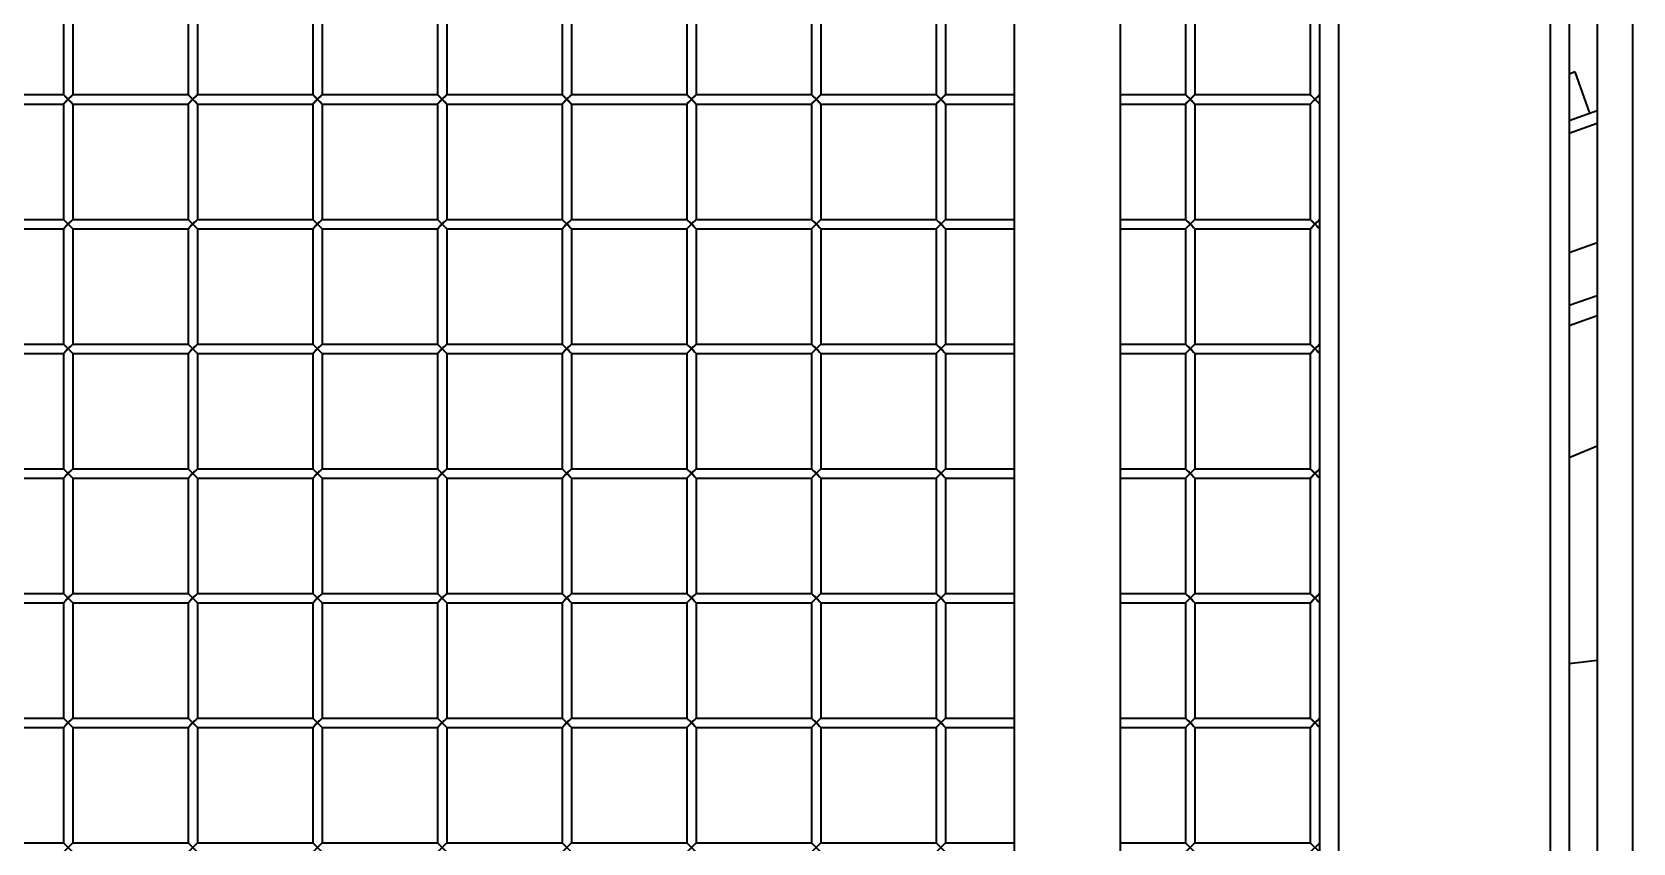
# Model space of a CAD drawing. Header units: millimetres. Extents: x 32496 to 166256, y 3504 to 23939.
# Drawn here: x 43691 to 44204, y 15533 to 15793 of the extents above; entities that cross this region are included whole.
import ezdxf

# ---------------------------------------------------------------- set-up
doc = ezdxf.new("R2010")
doc.units = ezdxf.units.MM
doc.layers.get('0').update_dxf_attribs({"lineweight": 35})

msp = doc.modelspace()

# ---------------------------------------------------------------- linework, layer by layer
at = {"linetype": 'Continuous'}
for p, q in [((44204.14, 15283.349), (44204.14, 17642.349)), ((44109.64, 17622.849), (44109.64, 15302.849)), ((44177.64, 15302.849), (44177.64, 17622.849)), ((44183.64, 17622.849), (44183.64, 15302.849)), ((44192.64, 17453.349), (44192.64, 15453.349)), ((44039.64, 16511.849), (44039.64, 15442.849)), ((44005.64, 16428.366), (44005.64, 15442.849)), ((44103.64, 15459.849), (44103.64, 16362.849)), ((43700.64, 15809.849), (43700.64, 15772.849)), ((43703.64, 15809.849), (43703.64, 15772.849)), ((43740.64, 15809.849), (43740.64, 15772.849)), ((43743.64, 15809.849), (43743.64, 15772.849)), ((43780.64, 15809.849), (43780.64, 15772.849)), ((43783.64, 15809.849), (43783.64, 15772.849)), ((43820.64, 15809.849), (43820.64, 15772.849)), ((43823.64, 15809.849), (43823.64, 15772.849)), ((43860.64, 15809.849), (43860.64, 15772.849)), ((43863.64, 15809.849), (43863.64, 15772.849)), ((43900.64, 15809.849), (43900.64, 15772.849)), ((43903.64, 15809.849), (43903.64, 15772.849)), ((43940.64, 15809.849), (43940.64, 15772.849)), ((43943.64, 15809.849), (43943.64, 15772.849)), ((43980.64, 15809.849), (43980.64, 15772.849)), ((43983.64, 15809.849), (43983.64, 15772.849)), ((44060.64, 15809.849), (44060.64, 15772.849)), ((44063.64, 15809.849), (44063.64, 15772.849)), ((44100.64, 15809.849), (44100.64, 15772.849)), ((44185.563, 15780.151), (44183.64, 15779.466)), ((44190.259, 15766.962), (44185.563, 15780.151)), ((43663.64, 15772.849), (43700.64, 15772.849)), ((43703.64, 15769.849), (43700.64, 15772.849)), ((43700.64, 15769.849), (43703.64, 15772.849)), ((43701.55, 15770.759), (43702.14, 15771.349)), ((43703.64, 15772.849), (43740.64, 15772.849)), ((43743.64, 15769.849), (43740.64, 15772.849)), ((43740.64, 15769.849), (43743.64, 15772.849)), ((43741.55, 15770.759), (43742.14, 15771.349)), ((43743.64, 15772.849), (43780.64, 15772.849)), ((43783.64, 15769.849), (43780.64, 15772.849)), ((43780.64, 15769.849), (43783.64, 15772.849)), ((43781.55, 15770.759), (43782.14, 15771.349)), ((43783.64, 15772.849), (43820.64, 15772.849)), ((43823.64, 15769.849), (43820.64, 15772.849)), ((43820.64, 15769.849), (43823.64, 15772.849)), ((43821.55, 15770.759), (43822.14, 15771.349)), ((43823.64, 15772.849), (43860.64, 15772.849)), ((43863.64, 15769.849), (43860.64, 15772.849)), ((43860.64, 15769.849), (43863.64, 15772.849)), ((43861.55, 15770.759), (43862.14, 15771.349)), ((43863.64, 15772.849), (43900.64, 15772.849)), ((43903.64, 15769.849), (43900.64, 15772.849)), ((43900.64, 15769.849), (43903.64, 15772.849)), ((43901.55, 15770.759), (43902.14, 15771.349)), ((43903.64, 15772.849), (43940.64, 15772.849)), ((43943.64, 15769.849), (43940.64, 15772.849)), ((43940.64, 15769.849), (43943.64, 15772.849)), ((43941.55, 15770.759), (43942.14, 15771.349)), ((43943.64, 15772.849), (43980.64, 15772.849)), ((43983.64, 15769.849), (43980.64, 15772.849)), ((43980.64, 15769.849), (43983.64, 15772.849)), ((43981.55, 15770.759), (43982.14, 15771.349)), ((43983.64, 15772.849), (44005.64, 15772.849)), ((44039.64, 15772.849), (44060.64, 15772.849)), ((44063.64, 15769.849), (44060.64, 15772.849)), ((44060.64, 15769.849), (44063.64, 15772.849)), ((44061.55, 15770.759), (44062.14, 15771.349)), ((44063.64, 15772.849), (44100.64, 15772.849)), ((44103.64, 15769.849), (44100.64, 15772.849)), ((44100.64, 15769.849), (44103.64, 15772.849)), ((44101.55, 15770.759), (44102.14, 15771.349)), ((43663.64, 15769.849), (43700.64, 15769.849)), ((43700.64, 15769.849), (43700.64, 15732.849)), ((43700.756, 15769.965), (43701.55, 15770.759)), ((43703.64, 15769.849), (43703.64, 15732.849)), ((43703.64, 15769.849), (43740.64, 15769.849)), ((43740.64, 15769.849), (43740.64, 15732.849)), ((43740.756, 15769.965), (43741.55, 15770.759)), ((43743.64, 15769.849), (43743.64, 15732.849)), ((43743.64, 15769.849), (43780.64, 15769.849)), ((43780.64, 15769.849), (43780.64, 15732.849)), ((43780.756, 15769.965), (43781.55, 15770.759)), ((43783.64, 15769.849), (43783.64, 15732.849)), ((43783.64, 15769.849), (43820.64, 15769.849)), ((43820.64, 15769.849), (43820.64, 15732.849)), ((43820.756, 15769.965), (43821.55, 15770.759)), ((43823.64, 15769.849), (43823.64, 15732.849)), ((43823.64, 15769.849), (43860.64, 15769.849)), ((43860.64, 15769.849), (43860.64, 15732.849)), ((43860.756, 15769.965), (43861.55, 15770.759)), ((43863.64, 15769.849), (43863.64, 15732.849)), ((43863.64, 15769.849), (43900.64, 15769.849)), ((43900.64, 15769.849), (43900.64, 15732.849)), ((43900.756, 15769.965), (43901.55, 15770.759)), ((43903.64, 15769.849), (43903.64, 15732.849)), ((43903.64, 15769.849), (43940.64, 15769.849)), ((43940.64, 15769.849), (43940.64, 15732.849)), ((43940.756, 15769.965), (43941.55, 15770.759)), ((43943.64, 15769.849), (43943.64, 15732.849)), ((43943.64, 15769.849), (43980.64, 15769.849)), ((43980.64, 15769.849), (43980.64, 15732.849)), ((43980.756, 15769.965), (43981.55, 15770.759)), ((43983.64, 15769.849), (43983.64, 15732.849)), ((43983.64, 15769.849), (44005.64, 15769.849)), ((44039.64, 15769.849), (44060.64, 15769.849)), ((44060.64, 15769.849), (44060.64, 15732.849)), ((44060.756, 15769.965), (44061.55, 15770.759)), ((44063.64, 15769.849), (44063.64, 15732.849)), ((44063.64, 15769.849), (44100.64, 15769.849)), ((44100.64, 15769.849), (44100.64, 15732.849)), ((44100.756, 15769.965), (44101.55, 15770.759)), ((44183.64, 15764.605), (44192.64, 15767.81)), ((44192.64, 15763.564), (44183.64, 15760.359)), ((43663.64, 15732.849), (43700.64, 15732.849)), ((43703.64, 15729.849), (43700.64, 15732.849)), ((43700.64, 15729.849), (43703.64, 15732.849)), ((43700.756, 15729.965), (43701.55, 15730.759)), ((43701.55, 15730.759), (43702.14, 15731.349)), ((43703.64, 15732.849), (43740.64, 15732.849)), ((43743.64, 15729.849), (43740.64, 15732.849)), ((43740.64, 15729.849), (43743.64, 15732.849)), ((43740.756, 15729.965), (43741.55, 15730.759)), ((43741.55, 15730.759), (43742.14, 15731.349)), ((43743.64, 15732.849), (43780.64, 15732.849)), ((43783.64, 15729.849), (43780.64, 15732.849)), ((43780.64, 15729.849), (43783.64, 15732.849)), ((43780.756, 15729.965), (43781.55, 15730.759)), ((43781.55, 15730.759), (43782.14, 15731.349)), ((43783.64, 15732.849), (43820.64, 15732.849)), ((43823.64, 15729.849), (43820.64, 15732.849)), ((43820.64, 15729.849), (43823.64, 15732.849)), ((43820.756, 15729.965), (43821.55, 15730.759)), ((43821.55, 15730.759), (43822.14, 15731.349)), ((43823.64, 15732.849), (43860.64, 15732.849)), ((43863.64, 15729.849), (43860.64, 15732.849)), ((43860.64, 15729.849), (43863.64, 15732.849)), ((43860.756, 15729.965), (43861.55, 15730.759)), ((43861.55, 15730.759), (43862.14, 15731.349)), ((43863.64, 15732.849), (43900.64, 15732.849)), ((43903.64, 15729.849), (43900.64, 15732.849)), ((43900.64, 15729.849), (43903.64, 15732.849)), ((43900.756, 15729.965), (43901.55, 15730.759)), ((43901.55, 15730.759), (43902.14, 15731.349)), ((43903.64, 15732.849), (43940.64, 15732.849)), ((43943.64, 15729.849), (43940.64, 15732.849)), ((43940.64, 15729.849), (43943.64, 15732.849)), ((43940.756, 15729.965), (43941.55, 15730.759)), ((43941.55, 15730.759), (43942.14, 15731.349)), ((43943.64, 15732.849), (43980.64, 15732.849)), ((43983.64, 15729.849), (43980.64, 15732.849)), ((43980.64, 15729.849), (43983.64, 15732.849)), ((43980.756, 15729.965), (43981.55, 15730.759)), ((43981.55, 15730.759), (43982.14, 15731.349)), ((43983.64, 15732.849), (44005.64, 15732.849)), ((44039.64, 15732.849), (44060.64, 15732.849)), ((44063.64, 15729.849), (44060.64, 15732.849)), ((44060.64, 15729.849), (44063.64, 15732.849)), ((44060.756, 15729.965), (44061.55, 15730.759)), ((44061.55, 15730.759), (44062.14, 15731.349)), ((44063.64, 15732.849), (44100.64, 15732.849)), ((44103.64, 15729.849), (44100.64, 15732.849)), ((44100.64, 15729.849), (44103.64, 15732.849)), ((44100.756, 15729.965), (44101.55, 15730.759)), ((44101.55, 15730.759), (44102.14, 15731.349)), ((43663.64, 15729.849), (43700.64, 15729.849)), ((43700.64, 15729.849), (43700.64, 15692.849)), ((43703.64, 15729.849), (43703.64, 15692.849)), ((43703.64, 15729.849), (43740.64, 15729.849)), ((43740.64, 15729.849), (43740.64, 15692.849)), ((43743.64, 15729.849), (43743.64, 15692.849)), ((43743.64, 15729.849), (43780.64, 15729.849)), ((43780.64, 15729.849), (43780.64, 15692.849)), ((43783.64, 15729.849), (43783.64, 15692.849)), ((43783.64, 15729.849), (43820.64, 15729.849)), ((43820.64, 15729.849), (43820.64, 15692.849)), ((43823.64, 15729.849), (43823.64, 15692.849)), ((43823.64, 15729.849), (43860.64, 15729.849)), ((43860.64, 15729.849), (43860.64, 15692.849)), ((43863.64, 15729.849), (43863.64, 15692.849)), ((43863.64, 15729.849), (43900.64, 15729.849)), ((43900.64, 15729.849), (43900.64, 15692.849)), ((43903.64, 15729.849), (43903.64, 15692.849)), ((43903.64, 15729.849), (43940.64, 15729.849)), ((43940.64, 15729.849), (43940.64, 15692.849)), ((43943.64, 15729.849), (43943.64, 15692.849)), ((43943.64, 15729.849), (43980.64, 15729.849)), ((43980.64, 15729.849), (43980.64, 15692.849)), ((43983.64, 15729.849), (43983.64, 15692.849)), ((43983.64, 15729.849), (44005.64, 15729.849)), ((44039.64, 15729.849), (44060.64, 15729.849)), ((44060.64, 15729.849), (44060.64, 15692.849)), ((44063.64, 15729.849), (44063.64, 15692.849)), ((44063.64, 15729.849), (44100.64, 15729.849)), ((44100.64, 15729.849), (44100.64, 15692.849)), ((44192.64, 15725.349), (44183.64, 15722.144)), ((44192.64, 15708.365), (44183.64, 15705.16)), ((44183.64, 15698.791), (44192.64, 15701.996)), ((43663.64, 15692.849), (43700.64, 15692.849)), ((43663.64, 15689.849), (43700.64, 15689.849)), ((43703.64, 15689.849), (43700.64, 15692.849)), ((43700.64, 15689.849), (43703.64, 15692.849)), ((43700.64, 15689.849), (43700.64, 15652.849)), ((43700.756, 15689.965), (43701.55, 15690.759)), ((43701.55, 15690.759), (43702.14, 15691.349)), ((43703.64, 15692.849), (43740.64, 15692.849)), ((43703.64, 15689.849), (43703.64, 15652.849)), ((43703.64, 15689.849), (43740.64, 15689.849)), ((43743.64, 15689.849), (43740.64, 15692.849)), ((43740.64, 15689.849), (43743.64, 15692.849)), ((43740.64, 15689.849), (43740.64, 15652.849)), ((43740.756, 15689.965), (43741.55, 15690.759)), ((43741.55, 15690.759), (43742.14, 15691.349)), ((43743.64, 15692.849), (43780.64, 15692.849)), ((43743.64, 15689.849), (43743.64, 15652.849)), ((43743.64, 15689.849), (43780.64, 15689.849)), ((43783.64, 15689.849), (43780.64, 15692.849)), ((43780.64, 15689.849), (43783.64, 15692.849)), ((43780.64, 15689.849), (43780.64, 15652.849)), ((43780.756, 15689.965), (43781.55, 15690.759)), ((43781.55, 15690.759), (43782.14, 15691.349)), ((43783.64, 15692.849), (43820.64, 15692.849)), ((43783.64, 15689.849), (43783.64, 15652.849)), ((43783.64, 15689.849), (43820.64, 15689.849)), ((43823.64, 15689.849), (43820.64, 15692.849)), ((43820.64, 15689.849), (43823.64, 15692.849)), ((43820.64, 15689.849), (43820.64, 15652.849)), ((43820.756, 15689.965), (43821.55, 15690.759)), ((43821.55, 15690.759), (43822.14, 15691.349)), ((43823.64, 15692.849), (43860.64, 15692.849)), ((43823.64, 15689.849), (43823.64, 15652.849)), ((43823.64, 15689.849), (43860.64, 15689.849)), ((43863.64, 15689.849), (43860.64, 15692.849)), ((43860.64, 15689.849), (43863.64, 15692.849)), ((43860.64, 15689.849), (43860.64, 15652.849)), ((43860.756, 15689.965), (43861.55, 15690.759)), ((43861.55, 15690.759), (43862.14, 15691.349)), ((43863.64, 15692.849), (43900.64, 15692.849)), ((43863.64, 15689.849), (43863.64, 15652.849)), ((43863.64, 15689.849), (43900.64, 15689.849)), ((43903.64, 15689.849), (43900.64, 15692.849)), ((43900.64, 15689.849), (43903.64, 15692.849)), ((43900.64, 15689.849), (43900.64, 15652.849)), ((43900.756, 15689.965), (43901.55, 15690.759)), ((43901.55, 15690.759), (43902.14, 15691.349)), ((43903.64, 15692.849), (43940.64, 15692.849)), ((43903.64, 15689.849), (43903.64, 15652.849)), ((43903.64, 15689.849), (43940.64, 15689.849)), ((43943.64, 15689.849), (43940.64, 15692.849)), ((43940.64, 15689.849), (43943.64, 15692.849)), ((43940.64, 15689.849), (43940.64, 15652.849)), ((43940.756, 15689.965), (43941.55, 15690.759)), ((43941.55, 15690.759), (43942.14, 15691.349)), ((43943.64, 15692.849), (43980.64, 15692.849)), ((43943.64, 15689.849), (43943.64, 15652.849)), ((43943.64, 15689.849), (43980.64, 15689.849)), ((43983.64, 15689.849), (43980.64, 15692.849)), ((43980.64, 15689.849), (43983.64, 15692.849)), ((43980.64, 15689.849), (43980.64, 15652.849)), ((43980.756, 15689.965), (43981.55, 15690.759)), ((43981.55, 15690.759), (43982.14, 15691.349)), ((43983.64, 15692.849), (44005.64, 15692.849)), ((43983.64, 15689.849), (43983.64, 15652.849)), ((43983.64, 15689.849), (44005.64, 15689.849)), ((44039.64, 15692.849), (44060.64, 15692.849)), ((44039.64, 15689.849), (44060.64, 15689.849)), ((44063.64, 15689.849), (44060.64, 15692.849)), ((44060.64, 15689.849), (44063.64, 15692.849)), ((44060.64, 15689.849), (44060.64, 15652.849)), ((44060.756, 15689.965), (44061.55, 15690.759)), ((44061.55, 15690.759), (44062.14, 15691.349)), ((44063.64, 15692.849), (44100.64, 15692.849)), ((44063.64, 15689.849), (44063.64, 15652.849)), ((44063.64, 15689.849), (44100.64, 15689.849)), ((44103.64, 15689.849), (44100.64, 15692.849)), ((44100.64, 15689.849), (44103.64, 15692.849)), ((44100.64, 15689.849), (44100.64, 15652.849)), ((44100.756, 15689.965), (44101.55, 15690.759)), ((44101.55, 15690.759), (44102.14, 15691.349)), ((44183.64, 15656.489), (44192.64, 15660.166)), ((43663.64, 15652.849), (43700.64, 15652.849)), ((43663.64, 15649.849), (43700.64, 15649.849)), ((43703.64, 15649.849), (43700.64, 15652.849)), ((43700.64, 15649.849), (43703.64, 15652.849)), ((43700.64, 15649.849), (43700.64, 15612.849)), ((43700.756, 15649.965), (43701.55, 15650.759)), ((43701.55, 15650.759), (43702.14, 15651.349)), ((43703.64, 15652.849), (43740.64, 15652.849)), ((43703.64, 15649.849), (43703.64, 15612.849)), ((43703.64, 15649.849), (43740.64, 15649.849)), ((43743.64, 15649.849), (43740.64, 15652.849)), ((43740.64, 15649.849), (43743.64, 15652.849)), ((43740.64, 15649.849), (43740.64, 15612.849)), ((43740.756, 15649.965), (43741.55, 15650.759)), ((43741.55, 15650.759), (43742.14, 15651.349)), ((43743.64, 15652.849), (43780.64, 15652.849)), ((43743.64, 15649.849), (43743.64, 15612.849)), ((43743.64, 15649.849), (43780.64, 15649.849)), ((43783.64, 15649.849), (43780.64, 15652.849)), ((43780.64, 15649.849), (43783.64, 15652.849)), ((43780.64, 15649.849), (43780.64, 15612.849)), ((43780.756, 15649.965), (43781.55, 15650.759)), ((43781.55, 15650.759), (43782.14, 15651.349)), ((43783.64, 15652.849), (43820.64, 15652.849)), ((43783.64, 15649.849), (43783.64, 15612.849)), ((43783.64, 15649.849), (43820.64, 15649.849)), ((43823.64, 15649.849), (43820.64, 15652.849)), ((43820.64, 15649.849), (43823.64, 15652.849)), ((43820.64, 15649.849), (43820.64, 15612.849)), ((43820.756, 15649.965), (43821.55, 15650.759)), ((43821.55, 15650.759), (43822.14, 15651.349)), ((43823.64, 15652.849), (43860.64, 15652.849)), ((43823.64, 15649.849), (43823.64, 15612.849)), ((43823.64, 15649.849), (43860.64, 15649.849)), ((43863.64, 15649.849), (43860.64, 15652.849)), ((43860.64, 15649.849), (43863.64, 15652.849)), ((43860.64, 15649.849), (43860.64, 15612.849)), ((43860.756, 15649.965), (43861.55, 15650.759)), ((43861.55, 15650.759), (43862.14, 15651.349)), ((43863.64, 15652.849), (43900.64, 15652.849)), ((43863.64, 15649.849), (43863.64, 15612.849)), ((43863.64, 15649.849), (43900.64, 15649.849)), ((43903.64, 15649.849), (43900.64, 15652.849)), ((43900.64, 15649.849), (43903.64, 15652.849)), ((43900.64, 15649.849), (43900.64, 15612.849)), ((43900.756, 15649.965), (43901.55, 15650.759)), ((43901.55, 15650.759), (43902.14, 15651.349)), ((43903.64, 15652.849), (43940.64, 15652.849)), ((43903.64, 15649.849), (43903.64, 15612.849)), ((43903.64, 15649.849), (43940.64, 15649.849)), ((43943.64, 15649.849), (43940.64, 15652.849)), ((43940.64, 15649.849), (43943.64, 15652.849)), ((43940.64, 15649.849), (43940.64, 15612.849)), ((43940.756, 15649.965), (43941.55, 15650.759)), ((43941.55, 15650.759), (43942.14, 15651.349)), ((43943.64, 15652.849), (43980.64, 15652.849)), ((43943.64, 15649.849), (43943.64, 15612.849)), ((43943.64, 15649.849), (43980.64, 15649.849)), ((43983.64, 15649.849), (43980.64, 15652.849)), ((43980.64, 15649.849), (43983.64, 15652.849)), ((43980.64, 15649.849), (43980.64, 15612.849)), ((43980.756, 15649.965), (43981.55, 15650.759)), ((43981.55, 15650.759), (43982.14, 15651.349)), ((43983.64, 15652.849), (44005.64, 15652.849)), ((43983.64, 15649.849), (43983.64, 15612.849)), ((43983.64, 15649.849), (44005.64, 15649.849)), ((44039.64, 15652.849), (44060.64, 15652.849)), ((44039.64, 15649.849), (44060.64, 15649.849)), ((44063.64, 15649.849), (44060.64, 15652.849)), ((44060.64, 15649.849), (44063.64, 15652.849)), ((44060.64, 15649.849), (44060.64, 15612.849)), ((44060.756, 15649.965), (44061.55, 15650.759)), ((44061.55, 15650.759), (44062.14, 15651.349)), ((44063.64, 15652.849), (44100.64, 15652.849)), ((44063.64, 15649.849), (44063.64, 15612.849)), ((44063.64, 15649.849), (44100.64, 15649.849)), ((44103.64, 15649.849), (44100.64, 15652.849)), ((44100.64, 15649.849), (44103.64, 15652.849)), ((44100.64, 15649.849), (44100.64, 15612.849)), ((44100.756, 15649.965), (44101.55, 15650.759)), ((44101.55, 15650.759), (44102.14, 15651.349)), ((43663.64, 15612.849), (43700.64, 15612.849)), ((43703.64, 15609.849), (43700.64, 15612.849)), ((43700.64, 15609.849), (43703.64, 15612.849)), ((43703.64, 15612.849), (43740.64, 15612.849)), ((43743.64, 15609.849), (43740.64, 15612.849)), ((43740.64, 15609.849), (43743.64, 15612.849)), ((43743.64, 15612.849), (43780.64, 15612.849)), ((43783.64, 15609.849), (43780.64, 15612.849)), ((43780.64, 15609.849), (43783.64, 15612.849)), ((43783.64, 15612.849), (43820.64, 15612.849)), ((43823.64, 15609.849), (43820.64, 15612.849)), ((43820.64, 15609.849), (43823.64, 15612.849)), ((43823.64, 15612.849), (43860.64, 15612.849)), ((43863.64, 15609.849), (43860.64, 15612.849)), ((43860.64, 15609.849), (43863.64, 15612.849)), ((43863.64, 15612.849), (43900.64, 15612.849)), ((43903.64, 15609.849), (43900.64, 15612.849)), ((43900.64, 15609.849), (43903.64, 15612.849)), ((43903.64, 15612.849), (43940.64, 15612.849)), ((43943.64, 15609.849), (43940.64, 15612.849)), ((43940.64, 15609.849), (43943.64, 15612.849)), ((43943.64, 15612.849), (43980.64, 15612.849)), ((43983.64, 15609.849), (43980.64, 15612.849)), ((43980.64, 15609.849), (43983.64, 15612.849)), ((43983.64, 15612.849), (44005.64, 15612.849)), ((44039.64, 15612.849), (44060.64, 15612.849)), ((44063.64, 15609.849), (44060.64, 15612.849)), ((44060.64, 15609.849), (44063.64, 15612.849)), ((44063.64, 15612.849), (44100.64, 15612.849)), ((44103.64, 15609.849), (44100.64, 15612.849)), ((44100.64, 15609.849), (44103.64, 15612.849)), ((43663.64, 15609.849), (43700.64, 15609.849)), ((43700.64, 15609.849), (43700.64, 15572.849)), ((43700.756, 15609.965), (43701.55, 15610.759)), ((43701.55, 15610.759), (43702.14, 15611.349)), ((43703.64, 15609.849), (43703.64, 15572.849)), ((43703.64, 15609.849), (43740.64, 15609.849)), ((43740.64, 15609.849), (43740.64, 15572.849)), ((43740.756, 15609.965), (43741.55, 15610.759)), ((43741.55, 15610.759), (43742.14, 15611.349)), ((43743.64, 15609.849), (43743.64, 15572.849)), ((43743.64, 15609.849), (43780.64, 15609.849)), ((43780.64, 15609.849), (43780.64, 15572.849)), ((43780.756, 15609.965), (43781.55, 15610.759)), ((43781.55, 15610.759), (43782.14, 15611.349)), ((43783.64, 15609.849), (43783.64, 15572.849)), ((43783.64, 15609.849), (43820.64, 15609.849)), ((43820.64, 15609.849), (43820.64, 15572.849)), ((43820.756, 15609.965), (43821.55, 15610.759)), ((43821.55, 15610.759), (43822.14, 15611.349)), ((43823.64, 15609.849), (43823.64, 15572.849)), ((43823.64, 15609.849), (43860.64, 15609.849)), ((43860.64, 15609.849), (43860.64, 15572.849)), ((43860.756, 15609.965), (43861.55, 15610.759)), ((43861.55, 15610.759), (43862.14, 15611.349)), ((43863.64, 15609.849), (43863.64, 15572.849)), ((43863.64, 15609.849), (43900.64, 15609.849)), ((43900.64, 15609.849), (43900.64, 15572.849)), ((43900.756, 15609.965), (43901.55, 15610.759)), ((43901.55, 15610.759), (43902.14, 15611.349)), ((43903.64, 15609.849), (43903.64, 15572.849)), ((43903.64, 15609.849), (43940.64, 15609.849)), ((43940.64, 15609.849), (43940.64, 15572.849)), ((43940.756, 15609.965), (43941.55, 15610.759)), ((43941.55, 15610.759), (43942.14, 15611.349)), ((43943.64, 15609.849), (43943.64, 15572.849)), ((43943.64, 15609.849), (43980.64, 15609.849)), ((43980.64, 15609.849), (43980.64, 15572.849)), ((43980.756, 15609.965), (43981.55, 15610.759)), ((43981.55, 15610.759), (43982.14, 15611.349)), ((43983.64, 15609.849), (43983.64, 15572.849)), ((43983.64, 15609.849), (44005.64, 15609.849)), ((44039.64, 15609.849), (44060.64, 15609.849)), ((44060.64, 15609.849), (44060.64, 15572.849)), ((44060.756, 15609.965), (44061.55, 15610.759)), ((44061.55, 15610.759), (44062.14, 15611.349)), ((44063.64, 15609.849), (44063.64, 15572.849)), ((44063.64, 15609.849), (44100.64, 15609.849)), ((44100.64, 15609.849), (44100.64, 15572.849)), ((44100.756, 15609.965), (44101.55, 15610.759)), ((44101.55, 15610.759), (44102.14, 15611.349)), ((44183.64, 15590.359), (44192.64, 15591.401)), ((43663.64, 15572.849), (43700.64, 15572.849)), ((43703.64, 15569.849), (43700.64, 15572.849)), ((43700.64, 15569.849), (43703.64, 15572.849)), ((43701.55, 15570.759), (43702.14, 15571.349)), ((43703.64, 15572.849), (43740.64, 15572.849)), ((43743.64, 15569.849), (43740.64, 15572.849)), ((43740.64, 15569.849), (43743.64, 15572.849)), ((43741.55, 15570.759), (43742.14, 15571.349)), ((43743.64, 15572.849), (43780.64, 15572.849)), ((43783.64, 15569.849), (43780.64, 15572.849)), ((43780.64, 15569.849), (43783.64, 15572.849)), ((43781.55, 15570.759), (43782.14, 15571.349)), ((43783.64, 15572.849), (43820.64, 15572.849)), ((43823.64, 15569.849), (43820.64, 15572.849)), ((43820.64, 15569.849), (43823.64, 15572.849)), ((43821.55, 15570.759), (43822.14, 15571.349)), ((43823.64, 15572.849), (43860.64, 15572.849)), ((43863.64, 15569.849), (43860.64, 15572.849)), ((43860.64, 15569.849), (43863.64, 15572.849)), ((43861.55, 15570.759), (43862.14, 15571.349)), ((43863.64, 15572.849), (43900.64, 15572.849)), ((43903.64, 15569.849), (43900.64, 15572.849)), ((43900.64, 15569.849), (43903.64, 15572.849)), ((43901.55, 15570.759), (43902.14, 15571.349)), ((43903.64, 15572.849), (43940.64, 15572.849)), ((43943.64, 15569.849), (43940.64, 15572.849)), ((43940.64, 15569.849), (43943.64, 15572.849)), ((43941.55, 15570.759), (43942.14, 15571.349)), ((43943.64, 15572.849), (43980.64, 15572.849)), ((43983.64, 15569.849), (43980.64, 15572.849)), ((43980.64, 15569.849), (43983.64, 15572.849)), ((43981.55, 15570.759), (43982.14, 15571.349)), ((43983.64, 15572.849), (44005.64, 15572.849)), ((44039.64, 15572.849), (44060.64, 15572.849)), ((44063.64, 15569.849), (44060.64, 15572.849)), ((44060.64, 15569.849), (44063.64, 15572.849)), ((44061.55, 15570.759), (44062.14, 15571.349)), ((44063.64, 15572.849), (44100.64, 15572.849)), ((44103.64, 15569.849), (44100.64, 15572.849)), ((44100.64, 15569.849), (44103.64, 15572.849)), ((44101.55, 15570.759), (44102.14, 15571.349)), ((43663.64, 15569.849), (43700.64, 15569.849)), ((43700.64, 15569.849), (43700.64, 15532.849)), ((43700.756, 15569.965), (43701.55, 15570.759)), ((43703.64, 15569.849), (43703.64, 15532.849)), ((43703.64, 15569.849), (43740.64, 15569.849)), ((43740.64, 15569.849), (43740.64, 15532.849)), ((43740.756, 15569.965), (43741.55, 15570.759)), ((43743.64, 15569.849), (43743.64, 15532.849)), ((43743.64, 15569.849), (43780.64, 15569.849)), ((43780.64, 15569.849), (43780.64, 15532.849)), ((43780.756, 15569.965), (43781.55, 15570.759)), ((43783.64, 15569.849), (43783.64, 15532.849)), ((43783.64, 15569.849), (43820.64, 15569.849)), ((43820.64, 15569.849), (43820.64, 15532.849)), ((43820.756, 15569.965), (43821.55, 15570.759)), ((43823.64, 15569.849), (43823.64, 15532.849)), ((43823.64, 15569.849), (43860.64, 15569.849)), ((43860.64, 15569.849), (43860.64, 15532.849)), ((43860.756, 15569.965), (43861.55, 15570.759)), ((43863.64, 15569.849), (43863.64, 15532.849)), ((43863.64, 15569.849), (43900.64, 15569.849)), ((43900.64, 15569.849), (43900.64, 15532.849)), ((43900.756, 15569.965), (43901.55, 15570.759)), ((43903.64, 15569.849), (43903.64, 15532.849)), ((43903.64, 15569.849), (43940.64, 15569.849)), ((43940.64, 15569.849), (43940.64, 15532.849)), ((43940.756, 15569.965), (43941.55, 15570.759)), ((43943.64, 15569.849), (43943.64, 15532.849)), ((43943.64, 15569.849), (43980.64, 15569.849)), ((43980.64, 15569.849), (43980.64, 15532.849)), ((43980.756, 15569.965), (43981.55, 15570.759)), ((43983.64, 15569.849), (43983.64, 15532.849)), ((43983.64, 15569.849), (44005.64, 15569.849)), ((44039.64, 15569.849), (44060.64, 15569.849)), ((44060.64, 15569.849), (44060.64, 15532.849)), ((44060.756, 15569.965), (44061.55, 15570.759)), ((44063.64, 15569.849), (44063.64, 15532.849)), ((44063.64, 15569.849), (44100.64, 15569.849)), ((44100.64, 15569.849), (44100.64, 15532.849)), ((44100.756, 15569.965), (44101.55, 15570.759)), ((43663.64, 15532.849), (43700.64, 15532.849)), ((43703.64, 15529.849), (43700.64, 15532.849)), ((43700.64, 15529.849), (43703.64, 15532.849)), ((43703.64, 15532.849), (43740.64, 15532.849)), ((43743.64, 15529.849), (43740.64, 15532.849)), ((43740.64, 15529.849), (43743.64, 15532.849)), ((43743.64, 15532.849), (43780.64, 15532.849)), ((43783.64, 15529.849), (43780.64, 15532.849)), ((43780.64, 15529.849), (43783.64, 15532.849)), ((43783.64, 15532.849), (43820.64, 15532.849)), ((43823.64, 15529.849), (43820.64, 15532.849)), ((43820.64, 15529.849), (43823.64, 15532.849)), ((43823.64, 15532.849), (43860.64, 15532.849)), ((43863.64, 15529.849), (43860.64, 15532.849)), ((43860.64, 15529.849), (43863.64, 15532.849)), ((43863.64, 15532.849), (43900.64, 15532.849)), ((43903.64, 15529.849), (43900.64, 15532.849)), ((43900.64, 15529.849), (43903.64, 15532.849)), ((43903.64, 15532.849), (43940.64, 15532.849)), ((43943.64, 15529.849), (43940.64, 15532.849)), ((43940.64, 15529.849), (43943.64, 15532.849)), ((43943.64, 15532.849), (43980.64, 15532.849)), ((43983.64, 15529.849), (43980.64, 15532.849)), ((43980.64, 15529.849), (43983.64, 15532.849)), ((43983.64, 15532.849), (44005.64, 15532.849)), ((44039.64, 15532.849), (44060.64, 15532.849)), ((44063.64, 15529.849), (44060.64, 15532.849)), ((44060.64, 15529.849), (44063.64, 15532.849)), ((44063.64, 15532.849), (44100.64, 15532.849)), ((44103.64, 15529.849), (44100.64, 15532.849)), ((44100.64, 15529.849), (44103.64, 15532.849))]:
    msp.add_line(p, q, dxfattribs=at)
for points in [[(43702.14, 15771.349), (43701.553, 15771.936), (43701.077, 15772.411)], [(43703.524, 15772.733), (43703.209, 15772.418), (43702.72, 15771.929), (43702.14, 15771.349)], [(43702.14, 15771.349), (43702.731, 15770.758), (43703.2, 15770.288), (43703.64, 15769.849)], [(43742.14, 15771.349), (43741.553, 15771.936), (43741.077, 15772.411)], [(43743.524, 15772.733), (43743.209, 15772.418), (43742.72, 15771.929), (43742.14, 15771.349)], [(43742.14, 15771.349), (43742.731, 15770.758), (43743.2, 15770.288), (43743.64, 15769.849)], [(43782.14, 15771.349), (43781.553, 15771.936), (43781.077, 15772.411)], [(43783.524, 15772.733), (43783.209, 15772.418), (43782.72, 15771.929), (43782.14, 15771.349)], [(43782.14, 15771.349), (43782.731, 15770.758), (43783.2, 15770.288), (43783.64, 15769.849)], [(43822.14, 15771.349), (43821.553, 15771.936), (43821.077, 15772.411)], [(43823.524, 15772.733), (43823.209, 15772.418), (43822.72, 15771.929), (43822.14, 15771.349)], [(43822.14, 15771.349), (43822.731, 15770.758), (43823.2, 15770.288), (43823.64, 15769.849)], [(43862.14, 15771.349), (43861.553, 15771.936), (43861.077, 15772.411)], [(43863.524, 15772.733), (43863.209, 15772.418), (43862.72, 15771.929), (43862.14, 15771.349)], [(43862.14, 15771.349), (43862.731, 15770.758), (43863.2, 15770.288), (43863.64, 15769.849)], [(43902.14, 15771.349), (43901.553, 15771.936), (43901.077, 15772.411)], [(43903.524, 15772.733), (43903.209, 15772.418), (43902.72, 15771.929), (43902.14, 15771.349)], [(43902.14, 15771.349), (43902.731, 15770.758), (43903.2, 15770.288), (43903.64, 15769.849)], [(43942.14, 15771.349), (43941.553, 15771.936), (43941.077, 15772.411)], [(43943.524, 15772.733), (43943.209, 15772.418), (43942.72, 15771.929), (43942.14, 15771.349)], [(43942.14, 15771.349), (43942.731, 15770.758), (43943.2, 15770.288), (43943.64, 15769.849)], [(43982.14, 15771.349), (43981.553, 15771.936), (43981.077, 15772.411)], [(43983.524, 15772.733), (43983.209, 15772.418), (43982.72, 15771.929), (43982.14, 15771.349)], [(43982.14, 15771.349), (43982.731, 15770.758), (43983.2, 15770.288), (43983.64, 15769.849)], [(44062.14, 15771.349), (44061.553, 15771.936), (44061.077, 15772.411)], [(44063.524, 15772.733), (44063.209, 15772.418), (44062.72, 15771.929), (44062.14, 15771.349)], [(44062.14, 15771.349), (44062.731, 15770.758), (44063.2, 15770.288), (44063.64, 15769.849)], [(44102.14, 15771.349), (44101.553, 15771.936), (44101.077, 15772.411)], [(44103.524, 15772.733), (44103.209, 15772.418), (44102.72, 15771.929), (44102.14, 15771.349)], [(44102.14, 15771.349), (44102.731, 15770.758), (44103.2, 15770.288), (44103.64, 15769.849)], [(43702.14, 15731.349), (43701.553, 15731.936), (43701.077, 15732.411)], [(43703.524, 15732.733), (43703.209, 15732.418), (43702.72, 15731.929), (43702.14, 15731.349)], [(43702.14, 15731.349), (43702.731, 15730.758), (43703.2, 15730.288), (43703.64, 15729.849)], [(43742.14, 15731.349), (43741.553, 15731.936), (43741.077, 15732.411)], [(43743.524, 15732.733), (43743.209, 15732.418), (43742.72, 15731.929), (43742.14, 15731.349)], [(43742.14, 15731.349), (43742.731, 15730.758), (43743.2, 15730.288), (43743.64, 15729.849)], [(43782.14, 15731.349), (43781.553, 15731.936), (43781.077, 15732.411)], [(43783.524, 15732.733), (43783.209, 15732.418), (43782.72, 15731.929), (43782.14, 15731.349)], [(43782.14, 15731.349), (43782.731, 15730.758), (43783.2, 15730.288), (43783.64, 15729.849)], [(43822.14, 15731.349), (43821.553, 15731.936), (43821.077, 15732.411)], [(43823.524, 15732.733), (43823.209, 15732.418), (43822.72, 15731.929), (43822.14, 15731.349)], [(43822.14, 15731.349), (43822.731, 15730.758), (43823.2, 15730.288), (43823.64, 15729.849)], [(43862.14, 15731.349), (43861.553, 15731.936), (43861.077, 15732.411)], [(43863.524, 15732.733), (43863.209, 15732.418), (43862.72, 15731.929), (43862.14, 15731.349)], [(43862.14, 15731.349), (43862.731, 15730.758), (43863.2, 15730.288), (43863.64, 15729.849)], [(43902.14, 15731.349), (43901.553, 15731.936), (43901.077, 15732.411)], [(43903.524, 15732.733), (43903.209, 15732.418), (43902.72, 15731.929), (43902.14, 15731.349)], [(43902.14, 15731.349), (43902.731, 15730.758), (43903.2, 15730.288), (43903.64, 15729.849)], [(43942.14, 15731.349), (43941.553, 15731.936), (43941.077, 15732.411)], [(43943.524, 15732.733), (43943.209, 15732.418), (43942.72, 15731.929), (43942.14, 15731.349)], [(43942.14, 15731.349), (43942.731, 15730.758), (43943.2, 15730.288), (43943.64, 15729.849)], [(43982.14, 15731.349), (43981.553, 15731.936), (43981.077, 15732.411)], [(43983.524, 15732.733), (43983.209, 15732.418), (43982.72, 15731.929), (43982.14, 15731.349)], [(43982.14, 15731.349), (43982.731, 15730.758), (43983.2, 15730.288), (43983.64, 15729.849)], [(44062.14, 15731.349), (44061.553, 15731.936), (44061.077, 15732.411)], [(44063.524, 15732.733), (44063.209, 15732.418), (44062.72, 15731.929), (44062.14, 15731.349)], [(44062.14, 15731.349), (44062.731, 15730.758), (44063.2, 15730.288), (44063.64, 15729.849)], [(44102.14, 15731.349), (44101.553, 15731.936), (44101.077, 15732.411)], [(44103.524, 15732.733), (44103.209, 15732.418), (44102.72, 15731.929), (44102.14, 15731.349)], [(44102.14, 15731.349), (44102.731, 15730.758), (44103.2, 15730.288), (44103.64, 15729.849)], [(43702.14, 15691.349), (43701.553, 15691.936), (43701.077, 15692.411)], [(43703.524, 15692.733), (43703.209, 15692.418), (43702.72, 15691.929), (43702.14, 15691.349)], [(43702.14, 15691.349), (43702.731, 15690.758), (43703.2, 15690.288), (43703.64, 15689.849)], [(43742.14, 15691.349), (43741.553, 15691.936), (43741.077, 15692.411)], [(43743.524, 15692.733), (43743.209, 15692.418), (43742.72, 15691.929), (43742.14, 15691.349)], [(43742.14, 15691.349), (43742.731, 15690.758), (43743.2, 15690.288), (43743.64, 15689.849)], [(43782.14, 15691.349), (43781.553, 15691.936), (43781.077, 15692.411)], [(43783.524, 15692.733), (43783.209, 15692.418), (43782.72, 15691.929), (43782.14, 15691.349)], [(43782.14, 15691.349), (43782.731, 15690.758), (43783.2, 15690.288), (43783.64, 15689.849)], [(43822.14, 15691.349), (43821.553, 15691.936), (43821.077, 15692.411)], [(43823.524, 15692.733), (43823.209, 15692.418), (43822.72, 15691.929), (43822.14, 15691.349)], [(43822.14, 15691.349), (43822.731, 15690.758), (43823.2, 15690.288), (43823.64, 15689.849)], [(43862.14, 15691.349), (43861.553, 15691.936), (43861.077, 15692.411)], [(43863.524, 15692.733), (43863.209, 15692.418), (43862.72, 15691.929), (43862.14, 15691.349)], [(43862.14, 15691.349), (43862.731, 15690.758), (43863.2, 15690.288), (43863.64, 15689.849)], [(43902.14, 15691.349), (43901.553, 15691.936), (43901.077, 15692.411)], [(43903.524, 15692.733), (43903.209, 15692.418), (43902.72, 15691.929), (43902.14, 15691.349)], [(43902.14, 15691.349), (43902.731, 15690.758), (43903.2, 15690.288), (43903.64, 15689.849)], [(43942.14, 15691.349), (43941.553, 15691.936), (43941.077, 15692.411)], [(43943.524, 15692.733), (43943.209, 15692.418), (43942.72, 15691.929), (43942.14, 15691.349)], [(43942.14, 15691.349), (43942.731, 15690.758), (43943.2, 15690.288), (43943.64, 15689.849)], [(43982.14, 15691.349), (43981.553, 15691.936), (43981.077, 15692.411)], [(43983.524, 15692.733), (43983.209, 15692.418), (43982.72, 15691.929), (43982.14, 15691.349)], [(43982.14, 15691.349), (43982.731, 15690.758), (43983.2, 15690.288), (43983.64, 15689.849)], [(44062.14, 15691.349), (44061.553, 15691.936), (44061.077, 15692.411)], [(44063.524, 15692.733), (44063.209, 15692.418), (44062.72, 15691.929), (44062.14, 15691.349)], [(44062.14, 15691.349), (44062.731, 15690.758), (44063.2, 15690.288), (44063.64, 15689.849)], [(44102.14, 15691.349), (44101.553, 15691.936), (44101.077, 15692.411)], [(44103.524, 15692.733), (44103.209, 15692.418), (44102.72, 15691.929), (44102.14, 15691.349)], [(44102.14, 15691.349), (44102.731, 15690.758), (44103.2, 15690.288), (44103.64, 15689.849)], [(43702.14, 15651.349), (43701.553, 15651.936), (43701.077, 15652.411)], [(43703.524, 15652.733), (43703.209, 15652.418), (43702.72, 15651.929), (43702.14, 15651.349)], [(43702.14, 15651.349), (43702.731, 15650.758), (43703.2, 15650.288), (43703.64, 15649.849)], [(43742.14, 15651.349), (43741.553, 15651.936), (43741.077, 15652.411)], [(43743.524, 15652.733), (43743.209, 15652.418), (43742.72, 15651.929), (43742.14, 15651.349)], [(43742.14, 15651.349), (43742.731, 15650.758), (43743.2, 15650.288), (43743.64, 15649.849)], [(43782.14, 15651.349), (43781.553, 15651.936), (43781.077, 15652.411)], [(43783.524, 15652.733), (43783.209, 15652.418), (43782.72, 15651.929), (43782.14, 15651.349)], [(43782.14, 15651.349), (43782.731, 15650.758), (43783.2, 15650.288), (43783.64, 15649.849)], [(43822.14, 15651.349), (43821.553, 15651.936), (43821.077, 15652.411)], [(43823.524, 15652.733), (43823.209, 15652.418), (43822.72, 15651.929), (43822.14, 15651.349)], [(43822.14, 15651.349), (43822.731, 15650.758), (43823.2, 15650.288), (43823.64, 15649.849)], [(43862.14, 15651.349), (43861.553, 15651.936), (43861.077, 15652.411)], [(43863.524, 15652.733), (43863.209, 15652.418), (43862.72, 15651.929), (43862.14, 15651.349)], [(43862.14, 15651.349), (43862.731, 15650.758), (43863.2, 15650.288), (43863.64, 15649.849)], [(43902.14, 15651.349), (43901.553, 15651.936), (43901.077, 15652.411)], [(43903.524, 15652.733), (43903.209, 15652.418), (43902.72, 15651.929), (43902.14, 15651.349)], [(43902.14, 15651.349), (43902.731, 15650.758), (43903.2, 15650.288), (43903.64, 15649.849)], [(43942.14, 15651.349), (43941.553, 15651.936), (43941.077, 15652.411)], [(43943.524, 15652.733), (43943.209, 15652.418), (43942.72, 15651.929), (43942.14, 15651.349)], [(43942.14, 15651.349), (43942.731, 15650.758), (43943.2, 15650.288), (43943.64, 15649.849)], [(43982.14, 15651.349), (43981.553, 15651.936), (43981.077, 15652.411)], [(43983.524, 15652.733), (43983.209, 15652.418), (43982.72, 15651.929), (43982.14, 15651.349)], [(43982.14, 15651.349), (43982.731, 15650.758), (43983.2, 15650.288), (43983.64, 15649.849)], [(44062.14, 15651.349), (44061.553, 15651.936), (44061.077, 15652.411)], [(44063.524, 15652.733), (44063.209, 15652.418), (44062.72, 15651.929), (44062.14, 15651.349)], [(44062.14, 15651.349), (44062.731, 15650.758), (44063.2, 15650.288), (44063.64, 15649.849)], [(44102.14, 15651.349), (44101.553, 15651.936), (44101.077, 15652.411)], [(44103.524, 15652.733), (44103.209, 15652.418), (44102.72, 15651.929), (44102.14, 15651.349)], [(44102.14, 15651.349), (44102.731, 15650.758), (44103.2, 15650.288), (44103.64, 15649.849)], [(43702.14, 15611.349), (43701.553, 15611.936), (43701.077, 15612.411)], [(43703.524, 15612.733), (43703.209, 15612.418), (43702.72, 15611.929), (43702.14, 15611.349)], [(43742.14, 15611.349), (43741.553, 15611.936), (43741.077, 15612.411)], [(43743.524, 15612.733), (43743.209, 15612.418), (43742.72, 15611.929), (43742.14, 15611.349)], [(43782.14, 15611.349), (43781.553, 15611.936), (43781.077, 15612.411)], [(43783.524, 15612.733), (43783.209, 15612.418), (43782.72, 15611.929), (43782.14, 15611.349)], [(43822.14, 15611.349), (43821.553, 15611.936), (43821.077, 15612.411)], [(43823.524, 15612.733), (43823.209, 15612.418), (43822.72, 15611.929), (43822.14, 15611.349)], [(43862.14, 15611.349), (43861.553, 15611.936), (43861.077, 15612.411)], [(43863.524, 15612.733), (43863.209, 15612.418), (43862.72, 15611.929), (43862.14, 15611.349)], [(43902.14, 15611.349), (43901.553, 15611.936), (43901.077, 15612.411)], [(43903.524, 15612.733), (43903.209, 15612.418), (43902.72, 15611.929), (43902.14, 15611.349)], [(43942.14, 15611.349), (43941.553, 15611.936), (43941.077, 15612.411)], [(43943.524, 15612.733), (43943.209, 15612.418), (43942.72, 15611.929), (43942.14, 15611.349)], [(43982.14, 15611.349), (43981.553, 15611.936), (43981.077, 15612.411)], [(43983.524, 15612.733), (43983.209, 15612.418), (43982.72, 15611.929), (43982.14, 15611.349)], [(44062.14, 15611.349), (44061.553, 15611.936), (44061.077, 15612.411)], [(44063.524, 15612.733), (44063.209, 15612.418), (44062.72, 15611.929), (44062.14, 15611.349)], [(44102.14, 15611.349), (44101.553, 15611.936), (44101.077, 15612.411)], [(44103.524, 15612.733), (44103.209, 15612.418), (44102.72, 15611.929), (44102.14, 15611.349)], [(43702.14, 15611.349), (43702.731, 15610.758), (43703.2, 15610.288), (43703.64, 15609.849)], [(43742.14, 15611.349), (43742.731, 15610.758), (43743.2, 15610.288), (43743.64, 15609.849)], [(43782.14, 15611.349), (43782.731, 15610.758), (43783.2, 15610.288), (43783.64, 15609.849)], [(43822.14, 15611.349), (43822.731, 15610.758), (43823.2, 15610.288), (43823.64, 15609.849)], [(43862.14, 15611.349), (43862.731, 15610.758), (43863.2, 15610.288), (43863.64, 15609.849)], [(43902.14, 15611.349), (43902.731, 15610.758), (43903.2, 15610.288), (43903.64, 15609.849)], [(43942.14, 15611.349), (43942.731, 15610.758), (43943.2, 15610.288), (43943.64, 15609.849)], [(43982.14, 15611.349), (43982.731, 15610.758), (43983.2, 15610.288), (43983.64, 15609.849)], [(44062.14, 15611.349), (44062.731, 15610.758), (44063.2, 15610.288), (44063.64, 15609.849)], [(44102.14, 15611.349), (44102.731, 15610.758), (44103.2, 15610.288), (44103.64, 15609.849)], [(43702.14, 15571.349), (43701.553, 15571.936), (43701.077, 15572.411)], [(43703.524, 15572.733), (43703.209, 15572.418), (43702.72, 15571.929), (43702.14, 15571.349)], [(43702.14, 15571.349), (43702.731, 15570.758), (43703.2, 15570.288), (43703.64, 15569.849)], [(43742.14, 15571.349), (43741.553, 15571.936), (43741.077, 15572.411)], [(43743.524, 15572.733), (43743.209, 15572.418), (43742.72, 15571.929), (43742.14, 15571.349)], [(43742.14, 15571.349), (43742.731, 15570.758), (43743.2, 15570.288), (43743.64, 15569.849)], [(43782.14, 15571.349), (43781.553, 15571.936), (43781.077, 15572.411)], [(43783.524, 15572.733), (43783.209, 15572.418), (43782.72, 15571.929), (43782.14, 15571.349)], [(43782.14, 15571.349), (43782.731, 15570.758), (43783.2, 15570.288), (43783.64, 15569.849)], [(43822.14, 15571.349), (43821.553, 15571.936), (43821.077, 15572.411)], [(43823.524, 15572.733), (43823.209, 15572.418), (43822.72, 15571.929), (43822.14, 15571.349)], [(43822.14, 15571.349), (43822.731, 15570.758), (43823.2, 15570.288), (43823.64, 15569.849)], [(43862.14, 15571.349), (43861.553, 15571.936), (43861.077, 15572.411)], [(43863.524, 15572.733), (43863.209, 15572.418), (43862.72, 15571.929), (43862.14, 15571.349)], [(43862.14, 15571.349), (43862.731, 15570.758), (43863.2, 15570.288), (43863.64, 15569.849)], [(43902.14, 15571.349), (43901.553, 15571.936), (43901.077, 15572.411)], [(43903.524, 15572.733), (43903.209, 15572.418), (43902.72, 15571.929), (43902.14, 15571.349)], [(43902.14, 15571.349), (43902.731, 15570.758), (43903.2, 15570.288), (43903.64, 15569.849)], [(43942.14, 15571.349), (43941.553, 15571.936), (43941.077, 15572.411)], [(43943.524, 15572.733), (43943.209, 15572.418), (43942.72, 15571.929), (43942.14, 15571.349)], [(43942.14, 15571.349), (43942.731, 15570.758), (43943.2, 15570.288), (43943.64, 15569.849)], [(43982.14, 15571.349), (43981.553, 15571.936), (43981.077, 15572.411)], [(43983.524, 15572.733), (43983.209, 15572.418), (43982.72, 15571.929), (43982.14, 15571.349)], [(43982.14, 15571.349), (43982.731, 15570.758), (43983.2, 15570.288), (43983.64, 15569.849)], [(44062.14, 15571.349), (44061.553, 15571.936), (44061.077, 15572.411)], [(44063.524, 15572.733), (44063.209, 15572.418), (44062.72, 15571.929), (44062.14, 15571.349)], [(44062.14, 15571.349), (44062.731, 15570.758), (44063.2, 15570.288), (44063.64, 15569.849)], [(44102.14, 15571.349), (44101.553, 15571.936), (44101.077, 15572.411)], [(44103.524, 15572.733), (44103.209, 15572.418), (44102.72, 15571.929), (44102.14, 15571.349)], [(44102.14, 15571.349), (44102.731, 15570.758), (44103.2, 15570.288), (44103.64, 15569.849)]]:
    msp.add_lwpolyline(points, dxfattribs=at)

doc.saveas('drawing.dxf')
